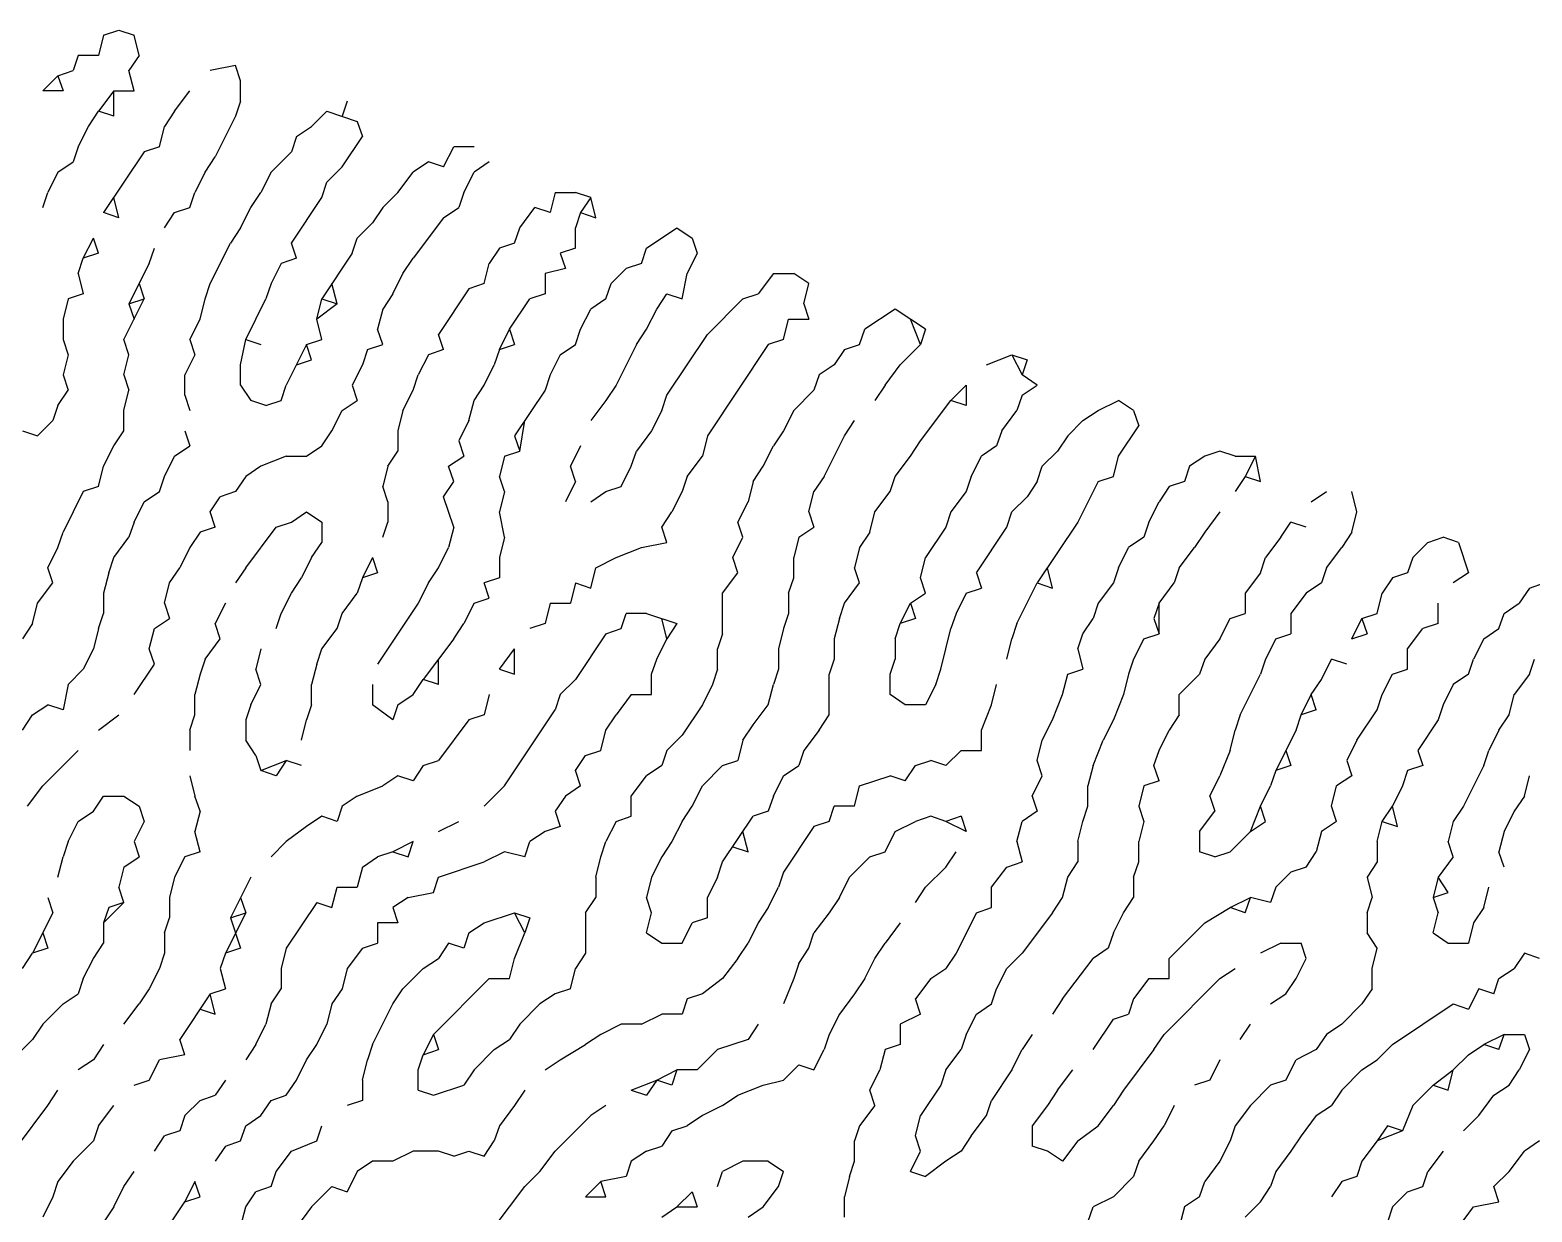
# Model space of a CAD drawing. Extents: x 15 to 2853, y 44 to 1438.
# Drawn here: x 1689.5 to 1985.5, y 1116 to 1349 of the extents above; entities that cross this region are included whole.
import ezdxf

# ---------------------------------------------------------------- set-up
doc = ezdxf.new("R2010")
doc.units = 0
doc.layers.add('SKETCH', color=1, linetype='CONTINUOUS')

msp = doc.modelspace()

# ---------------------------------------------------------------- linework, layer by layer
at = {"layer": 'SKETCH'}
for p, q in [((1704, 1348), (1703, 1344)), ((1704, 1348), (1707, 1349)), ((1707, 1349), (1710, 1348)), ((1711, 1344), (1710, 1348)), ((1699, 1344), (1698, 1341)), ((1703, 1344), (1699, 1344)), ((1711, 1344), (1709, 1341)), ((1695, 1340), (1698, 1341)), ((1710, 1337), (1709, 1341)), ((1730, 1342), (1725, 1341)), ((1731, 1339), (1730, 1342)), ((1692, 1337), (1695, 1340)), ((1695, 1340), (1696, 1337)), ((1731, 1335), (1731, 1339)), ((1696, 1337), (1692, 1337)), ((1706, 1337), (1703, 1333)), ((1706, 1332), (1706, 1337)), ((1706, 1337), (1710, 1337)), ((1718, 1333), (1721, 1337)), ((1731, 1335), (1730, 1332)), ((1752, 1335), (1751, 1332)), ((1701, 1330), (1703, 1333)), ((1706, 1332), (1703, 1333)), ((1718, 1333), (1716, 1330)), ((1730, 1332), (1726, 1324)), ((1748, 1333), (1745, 1330)), ((1748, 1333), (1754, 1331)), ((1699, 1326), (1701, 1330)), ((1715, 1326), (1716, 1330)), ((1742, 1328), (1745, 1330)), ((1754, 1331), (1755, 1328)), ((1742, 1328), (1741, 1325)), ((1751, 1322), (1755, 1328)), ((1699, 1326), (1698, 1323)), ((1712, 1325), (1704, 1313)), ((1715, 1326), (1712, 1325)), ((1724, 1321), (1726, 1324)), ((1741, 1325), (1737, 1321)), ((1771, 1322), (1773, 1326)), ((1777, 1326), (1773, 1326)), ((1695, 1321), (1693, 1317)), ((1695, 1321), (1698, 1323)), ((1724, 1321), (1722, 1317)), ((1737, 1321), (1735, 1317)), ((1751, 1322), (1748, 1319)), ((1762, 1317), (1765, 1321)), ((1768, 1323), (1765, 1321)), ((1771, 1322), (1768, 1323)), ((1775, 1317), (1777, 1321)), ((1780, 1323), (1777, 1321)), ((1747, 1316), (1748, 1319)), ((1692, 1314), (1693, 1317)), ((1707, 1312), (1706, 1316)), ((1721, 1314), (1722, 1317)), ((1733, 1314), (1735, 1317)), ((1741, 1307), (1747, 1316)), ((1762, 1317), (1759, 1314)), ((1775, 1317), (1774, 1314)), ((1793, 1317), (1792, 1313)), ((1793, 1317), (1797, 1317)), ((1800, 1316), (1797, 1317)), ((1800, 1316), (1798, 1313)), ((1801, 1312), (1800, 1316)), ((1707, 1312), (1704, 1313)), ((1716, 1310), (1718, 1313)), ((1718, 1313), (1721, 1314)), ((1731, 1310), (1733, 1314)), ((1759, 1314), (1757, 1311)), ((1771, 1312), (1765, 1304)), ((1771, 1312), (1774, 1314)), ((1786, 1310), (1789, 1314)), ((1792, 1313), (1789, 1314)), ((1798, 1313), (1797, 1310)), ((1798, 1313), (1801, 1312)), ((1731, 1310), (1729, 1307)), ((1757, 1311), (1754, 1308)), ((1785, 1307), (1786, 1310)), ((1797, 1306), (1797, 1310)), ((1811, 1306), (1817, 1310)), ((1817, 1310), (1820, 1308)), ((1700, 1304), (1702, 1308)), ((1703, 1305), (1702, 1308)), ((1713, 1303), (1714, 1306)), ((1725, 1299), (1729, 1307)), ((1742, 1304), (1741, 1307)), ((1753, 1305), (1754, 1308)), ((1782, 1306), (1780, 1303)), ((1785, 1307), (1782, 1306)), ((1797, 1306), (1794, 1305)), ((1810, 1303), (1811, 1306)), ((1820, 1308), (1821, 1305)), ((1699, 1301), (1700, 1304)), ((1703, 1305), (1700, 1304)), ((1713, 1303), (1709, 1295)), ((1739, 1303), (1737, 1299)), ((1742, 1304), (1739, 1303)), ((1753, 1305), (1747, 1296)), ((1763, 1301), (1765, 1304)), ((1779, 1299), (1780, 1303)), ((1794, 1305), (1795, 1302)), ((1810, 1303), (1807, 1302)), ((1821, 1305), (1819, 1301)), ((1699, 1301), (1700, 1297)), ((1761, 1297), (1763, 1301)), ((1795, 1302), (1791, 1301)), ((1791, 1301), (1791, 1297)), ((1804, 1299), (1807, 1302)), ((1818, 1296), (1819, 1301)), ((1836, 1301), (1833, 1297)), ((1836, 1301), (1840, 1301)), ((1843, 1299), (1840, 1301)), ((1700, 1297), (1697, 1296)), ((1711, 1299), (1712, 1296)), ((1724, 1296), (1725, 1299)), ((1737, 1299), (1736, 1296)), ((1750, 1295), (1749, 1299)), ((1761, 1297), (1759, 1294)), ((1776, 1298), (1770, 1289)), ((1779, 1299), (1776, 1298)), ((1791, 1297), (1788, 1296)), ((1803, 1296), (1804, 1299)), ((1813, 1294), (1815, 1297)), ((1815, 1297), (1818, 1296)), ((1830, 1296), (1833, 1297)), ((1842, 1295), (1843, 1299)), ((1697, 1296), (1696, 1292)), ((1708, 1288), (1712, 1296)), ((1709, 1295), (1712, 1296)), ((1709, 1295), (1710, 1292)), ((1723, 1292), (1724, 1296)), ((1732, 1288), (1736, 1296)), ((1746, 1292), (1747, 1296)), ((1750, 1295), (1746, 1292)), ((1747, 1296), (1750, 1295)), ((1759, 1294), (1758, 1290)), ((1784, 1290), (1788, 1296)), ((1798, 1290), (1800, 1294)), ((1803, 1296), (1800, 1294)), ((1811, 1290), (1813, 1294)), ((1830, 1296), (1823, 1289)), ((1842, 1295), (1843, 1292)), ((1860, 1294), (1854, 1290)), ((1866, 1290), (1860, 1294)), ((1696, 1292), (1696, 1288)), ((1721, 1288), (1723, 1292)), ((1747, 1288), (1746, 1292)), ((1838, 1288), (1839, 1292)), ((1839, 1292), (1843, 1292)), ((1865, 1287), (1863, 1292)), ((1696, 1288), (1697, 1285)), ((1709, 1285), (1708, 1288)), ((1721, 1288), (1722, 1285)), ((1731, 1283), (1732, 1288)), ((1732, 1288), (1735, 1287)), ((1744, 1287), (1747, 1288)), ((1759, 1287), (1758, 1290)), ((1771, 1286), (1770, 1289)), ((1782, 1286), (1784, 1290)), ((1784, 1290), (1785, 1287)), ((1797, 1287), (1798, 1290)), ((1809, 1287), (1811, 1290)), ((1815, 1277), (1823, 1289)), ((1838, 1288), (1835, 1287)), ((1853, 1287), (1854, 1290)), ((1866, 1290), (1865, 1287)), ((1697, 1285), (1696, 1281)), ((1708, 1281), (1709, 1285)), ((1722, 1285), (1720, 1281)), ((1744, 1287), (1740, 1279)), ((1745, 1284), (1744, 1287)), ((1756, 1286), (1755, 1283)), ((1756, 1286), (1759, 1287)), ((1768, 1285), (1766, 1281)), ((1771, 1286), (1768, 1285)), ((1782, 1286), (1781, 1283)), ((1782, 1286), (1785, 1287)), ((1794, 1285), (1792, 1281)), ((1794, 1285), (1797, 1287)), ((1809, 1287), (1805, 1279)), ((1835, 1287), (1823, 1269)), ((1850, 1286), (1848, 1283)), ((1850, 1286), (1853, 1287)), ((1861, 1283), (1865, 1287)), ((1878, 1283), (1883, 1285)), ((1883, 1285), (1886, 1284)), ((1883, 1285), (1885, 1281)), ((1731, 1279), (1731, 1283)), ((1742, 1283), (1745, 1284)), ((1755, 1283), (1753, 1279)), ((1779, 1279), (1781, 1283)), ((1848, 1283), (1845, 1281)), ((1858, 1279), (1861, 1283)), ((1886, 1284), (1885, 1281)), ((1696, 1281), (1697, 1278)), ((1708, 1281), (1709, 1278)), ((1720, 1277), (1720, 1281)), ((1731, 1279), (1733, 1276)), ((1739, 1276), (1740, 1279)), ((1753, 1279), (1754, 1276)), ((1765, 1278), (1766, 1281)), ((1777, 1276), (1779, 1279)), ((1792, 1281), (1791, 1278)), ((1805, 1279), (1803, 1276)), ((1845, 1281), (1844, 1278)), ((1858, 1279), (1856, 1276)), ((1871, 1276), (1874, 1279)), ((1874, 1279), (1874, 1275)), ((1888, 1279), (1885, 1281)), ((1885, 1277), (1888, 1279)), ((1695, 1275), (1697, 1278)), ((1708, 1274), (1709, 1278)), ((1720, 1277), (1721, 1274)), ((1736, 1275), (1733, 1276)), ((1736, 1275), (1739, 1276)), ((1751, 1274), (1754, 1276)), ((1763, 1274), (1765, 1278)), ((1776, 1272), (1777, 1276)), ((1791, 1278), (1785, 1269)), ((1803, 1276), (1800, 1272)), ((1814, 1274), (1815, 1277)), ((1844, 1278), (1840, 1274)), ((1865, 1268), (1871, 1276)), ((1874, 1275), (1871, 1276)), ((1885, 1277), (1884, 1274)), ((1900, 1274), (1904, 1276)), ((1907, 1274), (1904, 1276)), ((1695, 1275), (1694, 1272)), ((1708, 1270), (1708, 1274)), ((1749, 1270), (1751, 1274)), ((1763, 1274), (1762, 1270)), ((1814, 1274), (1812, 1270)), ((1840, 1274), (1838, 1270)), ((1881, 1270), (1884, 1274)), ((1897, 1272), (1900, 1274)), ((1907, 1274), (1908, 1271)), ((1688, 1270), (1691, 1269)), ((1691, 1269), (1694, 1272)), ((1706, 1267), (1708, 1270)), ((1720, 1270), (1721, 1267)), ((1747, 1267), (1749, 1270)), ((1762, 1270), (1762, 1266)), ((1776, 1272), (1774, 1268)), ((1786, 1266), (1787, 1272)), ((1812, 1270), (1809, 1266)), ((1838, 1270), (1836, 1267)), ((1850, 1269), (1852, 1272)), ((1881, 1270), (1880, 1267)), ((1894, 1269), (1897, 1272)), ((1904, 1265), (1908, 1271)), ((1704, 1263), (1706, 1267)), ((1718, 1265), (1721, 1267)), ((1744, 1265), (1747, 1267)), ((1774, 1268), (1775, 1265)), ((1785, 1269), (1786, 1266)), ((1798, 1267), (1796, 1263)), ((1823, 1269), (1822, 1265)), ((1834, 1263), (1836, 1267)), ((1846, 1261), (1850, 1269)), ((1863, 1265), (1865, 1268)), ((1880, 1267), (1877, 1265)), ((1894, 1269), (1892, 1266)), ((1716, 1261), (1718, 1265)), ((1740, 1265), (1735, 1263)), ((1740, 1265), (1744, 1265)), ((1760, 1263), (1762, 1266)), ((1772, 1263), (1775, 1265)), ((1783, 1265), (1782, 1261)), ((1783, 1265), (1786, 1266)), ((1808, 1263), (1809, 1266)), ((1819, 1261), (1822, 1265)), ((1860, 1261), (1863, 1265)), ((1875, 1261), (1877, 1265)), ((1892, 1266), (1889, 1263)), ((1903, 1261), (1904, 1265)), ((1921, 1265), (1918, 1263)), ((1924, 1266), (1921, 1265)), ((1927, 1265), (1924, 1266)), ((1927, 1265), (1931, 1265)), ((1931, 1265), (1929, 1261)), ((1932, 1260), (1931, 1265)), ((1703, 1259), (1704, 1263)), ((1715, 1258), (1716, 1261)), ((1732, 1261), (1730, 1258)), ((1735, 1263), (1732, 1261)), ((1760, 1263), (1759, 1259)), ((1773, 1260), (1772, 1263)), ((1783, 1258), (1782, 1261)), ((1797, 1260), (1796, 1263)), ((1806, 1259), (1808, 1263)), ((1819, 1261), (1818, 1258)), ((1832, 1260), (1834, 1263)), ((1846, 1261), (1844, 1258)), ((1859, 1258), (1860, 1261)), ((1875, 1261), (1874, 1258)), ((1888, 1260), (1889, 1263)), ((1900, 1260), (1903, 1261)), ((1918, 1263), (1917, 1260)), ((1929, 1261), (1927, 1258)), ((1929, 1261), (1932, 1260)), ((1700, 1258), (1696, 1250)), ((1703, 1259), (1700, 1258)), ((1712, 1256), (1715, 1258)), ((1730, 1258), (1727, 1257)), ((1760, 1256), (1759, 1259)), ((1771, 1257), (1773, 1260)), ((1783, 1258), (1782, 1254)), ((1797, 1260), (1795, 1256)), ((1800, 1256), (1803, 1258)), ((1803, 1258), (1806, 1259)), ((1818, 1258), (1816, 1254)), ((1832, 1260), (1831, 1256)), ((1843, 1254), (1844, 1258)), ((1856, 1254), (1859, 1258)), ((1874, 1258), (1871, 1254)), ((1888, 1260), (1886, 1257)), ((1900, 1260), (1896, 1252)), ((1914, 1259), (1912, 1256)), ((1917, 1260), (1914, 1259)), ((1942, 1256), (1945, 1258)), ((1951, 1254), (1950, 1258)), ((1710, 1252), (1712, 1256)), ((1725, 1254), (1727, 1257)), ((1760, 1256), (1760, 1252)), ((1773, 1251), (1771, 1257)), ((1829, 1252), (1831, 1256)), ((1883, 1254), (1886, 1257)), ((1910, 1252), (1912, 1256)), ((1726, 1251), (1725, 1254)), ((1741, 1252), (1744, 1254)), ((1744, 1254), (1747, 1252)), ((1783, 1249), (1782, 1254)), ((1814, 1251), (1816, 1254)), ((1843, 1254), (1844, 1251)), ((1855, 1250), (1856, 1254)), ((1871, 1254), (1870, 1251)), ((1882, 1251), (1883, 1254)), ((1924, 1254), (1921, 1250)), ((1950, 1250), (1951, 1254)), ((1695, 1247), (1696, 1250)), ((1710, 1252), (1709, 1249)), ((1723, 1250), (1721, 1247)), ((1726, 1251), (1723, 1250)), ((1732, 1243), (1738, 1251)), ((1738, 1251), (1741, 1252)), ((1747, 1252), (1747, 1248)), ((1759, 1249), (1760, 1252)), ((1773, 1251), (1772, 1247)), ((1815, 1248), (1814, 1251)), ((1830, 1249), (1829, 1252)), ((1841, 1249), (1844, 1251)), ((1855, 1250), (1853, 1247)), ((1870, 1251), (1866, 1245)), ((1876, 1242), (1882, 1251)), ((1896, 1252), (1888, 1240)), ((1910, 1252), (1909, 1249)), ((1921, 1250), (1919, 1247)), ((1936, 1249), (1938, 1252)), ((1941, 1251), (1938, 1252)), ((1950, 1250), (1948, 1247)), ((1693, 1243), (1695, 1247)), ((1706, 1245), (1709, 1249)), ((1721, 1247), (1719, 1243)), ((1745, 1245), (1747, 1248)), ((1770, 1243), (1772, 1247)), ((1783, 1249), (1782, 1245)), ((1805, 1245), (1810, 1247)), ((1810, 1247), (1815, 1248)), ((1828, 1245), (1830, 1249)), ((1841, 1249), (1840, 1245)), ((1853, 1247), (1852, 1243)), ((1904, 1243), (1906, 1247)), ((1909, 1249), (1906, 1247)), ((1916, 1243), (1919, 1247)), ((1936, 1249), (1933, 1245)), ((1945, 1243), (1948, 1247)), ((1962, 1245), (1965, 1248)), ((1965, 1248), (1968, 1249)), ((1971, 1248), (1968, 1249)), ((1971, 1248), (1973, 1242)), ((1705, 1242), (1706, 1245)), ((1745, 1245), (1743, 1241)), ((1757, 1245), (1755, 1241)), ((1757, 1245), (1758, 1242)), ((1782, 1245), (1782, 1241)), ((1801, 1243), (1805, 1245)), ((1829, 1242), (1828, 1245)), ((1840, 1241), (1840, 1245)), ((1865, 1241), (1866, 1245)), ((1932, 1242), (1933, 1245)), ((1962, 1245), (1961, 1242)), ((1694, 1240), (1693, 1243)), ((1705, 1242), (1704, 1238)), ((1717, 1240), (1719, 1243)), ((1732, 1243), (1730, 1240)), ((1741, 1238), (1743, 1241)), ((1755, 1241), (1754, 1238)), ((1758, 1242), (1755, 1241)), ((1768, 1240), (1770, 1243)), ((1782, 1241), (1779, 1240)), ((1800, 1239), (1801, 1243)), ((1826, 1238), (1829, 1242)), ((1839, 1238), (1840, 1241)), ((1853, 1240), (1852, 1243)), ((1866, 1238), (1865, 1241)), ((1876, 1242), (1877, 1239)), ((1891, 1239), (1890, 1243)), ((1904, 1243), (1903, 1240)), ((1916, 1243), (1915, 1240)), ((1932, 1242), (1929, 1238)), ((1945, 1243), (1944, 1240)), ((1958, 1241), (1956, 1238)), ((1961, 1242), (1958, 1241)), ((1973, 1242), (1970, 1240)), ((1691, 1236), (1694, 1240)), ((1704, 1238), (1704, 1234)), ((1716, 1236), (1717, 1240)), ((1739, 1234), (1741, 1238)), ((1751, 1234), (1754, 1238)), ((1768, 1240), (1766, 1236)), ((1780, 1237), (1779, 1240)), ((1797, 1240), (1796, 1236)), ((1797, 1240), (1800, 1239)), ((1826, 1230), (1826, 1238)), ((1839, 1238), (1839, 1234)), ((1850, 1236), (1853, 1240)), ((1863, 1236), (1866, 1238)), ((1874, 1238), (1872, 1234)), ((1874, 1238), (1877, 1239)), ((1884, 1232), (1888, 1240)), ((1888, 1240), (1891, 1239)), ((1903, 1240), (1900, 1236)), ((1912, 1236), (1915, 1240)), ((1929, 1238), (1929, 1234)), ((1941, 1238), (1938, 1234)), ((1944, 1240), (1941, 1238)), ((1955, 1234), (1956, 1238)), ((1985, 1239), (1983, 1236)), ((1985, 1239), (1988, 1240)), ((1690, 1232), (1691, 1236)), ((1716, 1236), (1717, 1233)), ((1728, 1236), (1726, 1232)), ((1766, 1236), (1758, 1224)), ((1777, 1236), (1775, 1232)), ((1777, 1236), (1780, 1237)), ((1792, 1236), (1791, 1232)), ((1792, 1236), (1796, 1236)), ((1849, 1233), (1850, 1236)), ((1861, 1232), (1863, 1236)), ((1863, 1236), (1864, 1233)), ((1900, 1236), (1899, 1233)), ((1912, 1236), (1911, 1233)), ((1912, 1230), (1912, 1236)), ((1967, 1232), (1967, 1236)), ((1980, 1234), (1983, 1236)), ((1690, 1232), (1688, 1229)), ((1703, 1231), (1704, 1234)), ((1714, 1231), (1717, 1233)), ((1727, 1229), (1726, 1232)), ((1738, 1231), (1739, 1234)), ((1750, 1231), (1751, 1234)), ((1773, 1229), (1775, 1232)), ((1791, 1232), (1788, 1231)), ((1806, 1231), (1807, 1234)), ((1811, 1234), (1807, 1234)), ((1811, 1234), (1817, 1232)), ((1815, 1229), (1814, 1233)), ((1817, 1232), (1815, 1229)), ((1839, 1234), (1838, 1231)), ((1849, 1233), (1848, 1229)), ((1860, 1229), (1861, 1232)), ((1864, 1233), (1861, 1232)), ((1872, 1234), (1871, 1231)), ((1884, 1232), (1883, 1229)), ((1897, 1230), (1899, 1233)), ((1911, 1233), (1912, 1230)), ((1924, 1229), (1926, 1233)), ((1926, 1233), (1929, 1234)), ((1938, 1234), (1938, 1230)), ((1950, 1229), (1952, 1233)), ((1952, 1233), (1955, 1234)), ((1952, 1233), (1953, 1230)), ((1967, 1232), (1964, 1231)), ((1979, 1231), (1980, 1234)), ((1703, 1231), (1702, 1227)), ((1713, 1227), (1714, 1231)), ((1724, 1225), (1727, 1229)), ((1747, 1227), (1750, 1231)), ((1773, 1229), (1767, 1221)), ((1803, 1230), (1797, 1221)), ((1803, 1230), (1806, 1231)), ((1813, 1225), (1815, 1229)), ((1826, 1230), (1825, 1227)), ((1838, 1231), (1837, 1227)), ((1848, 1229), (1848, 1225)), ((1860, 1229), (1860, 1225)), ((1869, 1223), (1871, 1231)), ((1882, 1225), (1883, 1229)), ((1896, 1227), (1897, 1230)), ((1909, 1229), (1907, 1225)), ((1909, 1229), (1912, 1230)), ((1924, 1229), (1921, 1225)), ((1935, 1229), (1933, 1225)), ((1935, 1229), (1938, 1230)), ((1950, 1229), (1953, 1230)), ((1961, 1227), (1964, 1231)), ((1976, 1229), (1974, 1225)), ((1976, 1229), (1979, 1231)), ((1702, 1227), (1700, 1223)), ((1714, 1224), (1713, 1227)), ((1735, 1227), (1734, 1223)), ((1746, 1224), (1747, 1227)), ((1782, 1223), (1785, 1227)), ((1785, 1222), (1785, 1227)), ((1825, 1223), (1825, 1227)), ((1837, 1227), (1837, 1223)), ((1896, 1227), (1897, 1223)), ((1961, 1223), (1961, 1227)), ((1697, 1220), (1700, 1223)), ((1710, 1218), (1714, 1224)), ((1724, 1225), (1723, 1222)), ((1735, 1220), (1734, 1223)), ((1746, 1224), (1745, 1220)), ((1770, 1220), (1770, 1225)), ((1782, 1223), (1785, 1222)), ((1812, 1222), (1813, 1225)), ((1825, 1223), (1824, 1220)), ((1837, 1223), (1836, 1220)), ((1848, 1225), (1847, 1222)), ((1859, 1222), (1860, 1225)), ((1868, 1220), (1869, 1223)), ((1894, 1222), (1897, 1223)), ((1907, 1225), (1906, 1222)), ((1921, 1225), (1920, 1222)), ((1933, 1225), (1932, 1222)), ((1944, 1221), (1946, 1225)), ((1949, 1224), (1946, 1225)), ((1958, 1222), (1961, 1223)), ((1973, 1222), (1974, 1225)), ((1985, 1222), (1986, 1225)), ((1697, 1220), (1696, 1215)), ((1723, 1222), (1722, 1218)), ((1733, 1216), (1735, 1220)), ((1745, 1216), (1745, 1220)), ((1757, 1220), (1757, 1216)), ((1765, 1218), (1767, 1221)), ((1770, 1220), (1767, 1221)), ((1794, 1218), (1797, 1221)), ((1812, 1218), (1812, 1222)), ((1824, 1220), (1822, 1216)), ((1835, 1216), (1836, 1220)), ((1847, 1214), (1847, 1222)), ((1859, 1218), (1859, 1222)), ((1868, 1220), (1866, 1216)), ((1879, 1216), (1880, 1220)), ((1893, 1218), (1894, 1222)), ((1906, 1222), (1905, 1218)), ((1920, 1222), (1916, 1218)), ((1928, 1214), (1932, 1222)), ((1942, 1218), (1944, 1221)), ((1956, 1218), (1958, 1222)), ((1970, 1220), (1968, 1216)), ((1973, 1222), (1970, 1220)), ((1985, 1222), (1982, 1218)), ((1722, 1214), (1722, 1218)), ((1762, 1216), (1765, 1218)), ((1780, 1218), (1779, 1214)), ((1794, 1218), (1793, 1215)), ((1808, 1218), (1805, 1214)), ((1808, 1218), (1812, 1218)), ((1862, 1216), (1859, 1218)), ((1891, 1213), (1893, 1218)), ((1905, 1218), (1903, 1213)), ((1916, 1214), (1916, 1218)), ((1940, 1214), (1942, 1218)), ((1943, 1215), (1942, 1218)), ((1955, 1215), (1956, 1218)), ((1981, 1214), (1982, 1218)), ((1688, 1211), (1690, 1214)), ((1690, 1214), (1693, 1216)), ((1696, 1215), (1693, 1216)), ((1703, 1211), (1707, 1214)), ((1721, 1211), (1722, 1214)), ((1733, 1216), (1732, 1213)), ((1745, 1216), (1744, 1213)), ((1761, 1213), (1757, 1216)), ((1762, 1216), (1761, 1213)), ((1779, 1214), (1776, 1213)), ((1783, 1200), (1793, 1215)), ((1803, 1211), (1805, 1214)), ((1822, 1216), (1818, 1210)), ((1832, 1212), (1835, 1216)), ((1845, 1211), (1847, 1214)), ((1866, 1216), (1862, 1216)), ((1877, 1211), (1879, 1216)), ((1916, 1214), (1914, 1211)), ((1928, 1214), (1927, 1211)), ((1939, 1211), (1940, 1214)), ((1943, 1215), (1940, 1214)), ((1951, 1209), (1955, 1215)), ((1968, 1216), (1967, 1213)), ((1979, 1211), (1981, 1214)), ((1721, 1211), (1721, 1207)), ((1732, 1213), (1732, 1209)), ((1743, 1209), (1744, 1213)), ((1776, 1213), (1770, 1205)), ((1802, 1207), (1803, 1211)), ((1830, 1209), (1832, 1212)), ((1845, 1211), (1842, 1207)), ((1877, 1207), (1877, 1211)), ((1889, 1209), (1891, 1213)), ((1903, 1213), (1901, 1209)), ((1912, 1207), (1914, 1211)), ((1926, 1207), (1927, 1211)), ((1939, 1211), (1935, 1203)), ((1967, 1213), (1963, 1207)), ((1979, 1211), (1977, 1207)), ((1734, 1206), (1732, 1209)), ((1818, 1210), (1815, 1207)), ((1830, 1209), (1829, 1205)), ((1888, 1205), (1889, 1209)), ((1899, 1204), (1901, 1209)), ((1951, 1209), (1949, 1205)), ((1699, 1207), (1692, 1200)), ((1734, 1206), (1735, 1203)), ((1735, 1203), (1740, 1205)), ((1740, 1205), (1738, 1202)), ((1743, 1204), (1740, 1205)), ((1767, 1204), (1770, 1205)), ((1797, 1203), (1799, 1206)), ((1799, 1206), (1802, 1207)), ((1815, 1207), (1814, 1204)), ((1826, 1204), (1829, 1205)), ((1842, 1207), (1841, 1204)), ((1864, 1204), (1867, 1205)), ((1870, 1204), (1867, 1205)), ((1873, 1207), (1870, 1204)), ((1873, 1207), (1877, 1207)), ((1889, 1202), (1888, 1205)), ((1911, 1204), (1912, 1207)), ((1926, 1207), (1924, 1202)), ((1937, 1207), (1938, 1204)), ((1949, 1205), (1950, 1202)), ((1963, 1207), (1964, 1204)), ((1976, 1204), (1977, 1207)), ((1721, 1202), (1722, 1198)), ((1738, 1202), (1735, 1203)), ((1762, 1202), (1759, 1200)), ((1765, 1201), (1762, 1202)), ((1767, 1204), (1765, 1201)), ((1798, 1200), (1797, 1203)), ((1808, 1198), (1811, 1202)), ((1814, 1204), (1811, 1202)), ((1822, 1200), (1826, 1204)), ((1836, 1198), (1838, 1202)), ((1838, 1202), (1841, 1204)), ((1853, 1200), (1859, 1202)), ((1862, 1201), (1859, 1202)), ((1862, 1201), (1864, 1204)), ((1887, 1198), (1889, 1202)), ((1899, 1204), (1898, 1200)), ((1912, 1201), (1911, 1204)), ((1922, 1198), (1924, 1202)), ((1935, 1203), (1934, 1200)), ((1938, 1204), (1935, 1203)), ((1950, 1202), (1947, 1200)), ((1961, 1203), (1960, 1200)), ((1964, 1204), (1961, 1203)), ((1976, 1204), (1972, 1196)), ((1984, 1198), (1985, 1202)), ((1689, 1196), (1692, 1200)), ((1754, 1198), (1759, 1200)), ((1779, 1196), (1783, 1200)), ((1798, 1200), (1795, 1198)), ((1820, 1196), (1822, 1200)), ((1852, 1196), (1853, 1200)), ((1898, 1196), (1898, 1200)), ((1909, 1200), (1908, 1196)), ((1912, 1201), (1909, 1200)), ((1932, 1196), (1934, 1200)), ((1946, 1196), (1947, 1200)), ((1960, 1200), (1958, 1196)), ((1702, 1195), (1704, 1198)), ((1704, 1198), (1708, 1198)), ((1708, 1198), (1711, 1196)), ((1711, 1196), (1712, 1193)), ((1723, 1195), (1722, 1198)), ((1751, 1196), (1750, 1193)), ((1754, 1198), (1751, 1196)), ((1795, 1198), (1793, 1195)), ((1808, 1194), (1808, 1198)), ((1818, 1193), (1820, 1196)), ((1836, 1198), (1835, 1195)), ((1847, 1193), (1848, 1196)), ((1852, 1196), (1848, 1196)), ((1887, 1198), (1888, 1195)), ((1897, 1193), (1898, 1196)), ((1908, 1196), (1909, 1193)), ((1922, 1198), (1923, 1195)), ((1930, 1191), (1932, 1196)), ((1933, 1193), (1932, 1196)), ((1947, 1193), (1946, 1196)), ((1956, 1193), (1958, 1196)), ((1959, 1192), (1958, 1196)), ((1972, 1196), (1970, 1193)), ((1984, 1198), (1982, 1195)), ((1697, 1189), (1699, 1193)), ((1699, 1193), (1702, 1195)), ((1712, 1193), (1710, 1189)), ((1723, 1195), (1722, 1191)), ((1747, 1194), (1744, 1192)), ((1750, 1193), (1747, 1194)), ((1770, 1191), (1774, 1193)), ((1793, 1195), (1794, 1192)), ((1805, 1193), (1803, 1189)), ((1805, 1193), (1808, 1194)), ((1818, 1193), (1816, 1189)), ((1826, 1185), (1832, 1194)), ((1835, 1195), (1832, 1194)), ((1847, 1193), (1844, 1192)), ((1860, 1191), (1864, 1193)), ((1867, 1194), (1864, 1193)), ((1870, 1193), (1867, 1194)), ((1873, 1194), (1870, 1193)), ((1874, 1191), (1870, 1193)), ((1873, 1194), (1874, 1191)), ((1884, 1189), (1885, 1193)), ((1888, 1195), (1885, 1193)), ((1896, 1189), (1897, 1193)), ((1909, 1193), (1908, 1189)), ((1920, 1191), (1923, 1195)), ((1930, 1191), (1933, 1193)), ((1947, 1193), (1944, 1191)), ((1955, 1189), (1956, 1193)), ((1956, 1193), (1959, 1192)), ((1970, 1193), (1969, 1189)), ((1982, 1195), (1980, 1191)), ((1723, 1187), (1722, 1191)), ((1744, 1192), (1740, 1189)), ((1791, 1191), (1788, 1189)), ((1794, 1192), (1791, 1191)), ((1831, 1187), (1830, 1191)), ((1844, 1192), (1838, 1183)), ((1858, 1187), (1860, 1191)), ((1920, 1191), (1920, 1187)), ((1926, 1187), (1930, 1191)), ((1944, 1191), (1943, 1187)), ((1980, 1191), (1979, 1187)), ((1697, 1189), (1696, 1186)), ((1710, 1189), (1711, 1186)), ((1723, 1187), (1720, 1186)), ((1737, 1186), (1740, 1189)), ((1761, 1187), (1758, 1186)), ((1765, 1189), (1761, 1187)), ((1761, 1187), (1764, 1186)), ((1764, 1186), (1765, 1189)), ((1783, 1187), (1779, 1185)), ((1787, 1186), (1783, 1187)), ((1787, 1186), (1788, 1189)), ((1802, 1186), (1803, 1189)), ((1816, 1189), (1814, 1186)), ((1828, 1188), (1831, 1187)), ((1855, 1186), (1858, 1187)), ((1870, 1184), (1872, 1187)), ((1884, 1189), (1885, 1185)), ((1896, 1189), (1896, 1185)), ((1908, 1185), (1908, 1189)), ((1923, 1186), (1920, 1187)), ((1923, 1186), (1926, 1187)), ((1941, 1184), (1943, 1187)), ((1955, 1189), (1955, 1185)), ((1970, 1186), (1969, 1189)), ((1980, 1184), (1979, 1187)), ((1695, 1182), (1696, 1186)), ((1708, 1184), (1707, 1180)), ((1708, 1184), (1711, 1186)), ((1720, 1186), (1718, 1182)), ((1755, 1184), (1754, 1180)), ((1755, 1184), (1758, 1186)), ((1770, 1182), (1779, 1185)), ((1801, 1182), (1802, 1186)), ((1814, 1186), (1812, 1182)), ((1825, 1182), (1826, 1185)), ((1855, 1186), (1851, 1182)), ((1870, 1184), (1866, 1180)), ((1879, 1180), (1882, 1184)), ((1882, 1184), (1885, 1185)), ((1894, 1182), (1896, 1185)), ((1907, 1182), (1908, 1185)), ((1941, 1184), (1938, 1183)), ((1955, 1185), (1953, 1182)), ((1970, 1186), (1967, 1182)), ((1718, 1182), (1717, 1178)), ((1733, 1182), (1729, 1174)), ((1769, 1179), (1770, 1182)), ((1801, 1182), (1801, 1178)), ((1812, 1182), (1811, 1178)), ((1825, 1182), (1823, 1178)), ((1838, 1183), (1837, 1180)), ((1849, 1178), (1851, 1182)), ((1893, 1178), (1894, 1182)), ((1907, 1182), (1907, 1178)), ((1938, 1183), (1935, 1180)), ((1953, 1182), (1954, 1178)), ((1967, 1182), (1966, 1178)), ((1969, 1179), (1967, 1182)), ((1708, 1177), (1707, 1180)), ((1749, 1176), (1750, 1180)), ((1750, 1180), (1754, 1180)), ((1764, 1178), (1769, 1179)), ((1835, 1176), (1837, 1180)), ((1864, 1177), (1866, 1180)), ((1879, 1176), (1879, 1180)), ((1935, 1180), (1934, 1177)), ((1966, 1178), (1969, 1179)), ((1976, 1176), (1977, 1180)), ((1693, 1178), (1694, 1175)), ((1708, 1177), (1704, 1173)), ((1705, 1176), (1704, 1173)), ((1708, 1177), (1705, 1176)), ((1717, 1178), (1717, 1174)), ((1731, 1178), (1732, 1175)), ((1746, 1177), (1740, 1168)), ((1746, 1177), (1749, 1176)), ((1764, 1178), (1761, 1176)), ((1761, 1176), (1762, 1173)), ((1799, 1175), (1801, 1178)), ((1812, 1175), (1811, 1178)), ((1823, 1174), (1823, 1178)), ((1835, 1176), (1833, 1173)), ((1849, 1178), (1847, 1175)), ((1876, 1175), (1879, 1176)), ((1891, 1175), (1893, 1178)), ((1905, 1175), (1907, 1178)), ((1921, 1173), (1926, 1176)), ((1926, 1176), (1930, 1178)), ((1929, 1175), (1926, 1176)), ((1929, 1175), (1930, 1178)), ((1934, 1177), (1930, 1178)), ((1953, 1175), (1954, 1178)), ((1966, 1178), (1967, 1175)), ((1976, 1176), (1974, 1173)), ((1694, 1175), (1690, 1167)), ((1704, 1173), (1704, 1169)), ((1716, 1171), (1717, 1174)), ((1732, 1175), (1728, 1167)), ((1729, 1174), (1732, 1175)), ((1729, 1174), (1731, 1168)), ((1758, 1173), (1758, 1169)), ((1762, 1173), (1758, 1173)), ((1776, 1171), (1779, 1173)), ((1779, 1173), (1785, 1175)), ((1787, 1171), (1785, 1175)), ((1785, 1175), (1788, 1174)), ((1788, 1174), (1787, 1171)), ((1799, 1175), (1799, 1167)), ((1811, 1171), (1812, 1175)), ((1818, 1169), (1820, 1173)), ((1823, 1174), (1820, 1173)), ((1833, 1173), (1831, 1169)), ((1847, 1175), (1844, 1171)), ((1861, 1173), (1858, 1169)), ((1876, 1175), (1872, 1167)), ((1891, 1175), (1885, 1167)), ((1903, 1171), (1905, 1175)), ((1921, 1173), (1914, 1166)), ((1953, 1175), (1953, 1171)), ((1966, 1171), (1967, 1175)), ((1974, 1173), (1973, 1169)), ((1692, 1171), (1693, 1168)), ((1716, 1171), (1716, 1167)), ((1776, 1171), (1775, 1168)), ((1785, 1166), (1787, 1171)), ((1811, 1171), (1814, 1169)), ((1843, 1168), (1844, 1171)), ((1903, 1171), (1902, 1168)), ((1955, 1168), (1953, 1171)), ((1966, 1171), (1969, 1169)), ((1688, 1164), (1690, 1167)), ((1693, 1168), (1690, 1167)), ((1702, 1166), (1704, 1169)), ((1716, 1167), (1715, 1164)), ((1728, 1167), (1727, 1164)), ((1731, 1168), (1728, 1167)), ((1740, 1168), (1739, 1164)), ((1755, 1168), (1752, 1164)), ((1755, 1168), (1758, 1169)), ((1772, 1169), (1770, 1166)), ((1775, 1168), (1772, 1169)), ((1799, 1167), (1797, 1164)), ((1814, 1169), (1818, 1169)), ((1829, 1166), (1831, 1169)), ((1841, 1165), (1843, 1168)), ((1856, 1166), (1858, 1169)), ((1872, 1167), (1870, 1164)), ((1885, 1167), (1882, 1164)), ((1902, 1168), (1899, 1166)), ((1936, 1169), (1932, 1167)), ((1936, 1169), (1940, 1169)), ((1941, 1166), (1940, 1169)), ((1954, 1164), (1955, 1168)), ((1969, 1169), (1973, 1169)), ((1984, 1167), (1982, 1164)), ((1987, 1166), (1984, 1167)), ((1700, 1162), (1702, 1166)), ((1715, 1164), (1713, 1160)), ((1727, 1164), (1728, 1160)), ((1739, 1164), (1739, 1160)), ((1752, 1164), (1751, 1160)), ((1763, 1160), (1767, 1164)), ((1767, 1164), (1770, 1166)), ((1784, 1162), (1785, 1166)), ((1796, 1160), (1797, 1164)), ((1829, 1166), (1826, 1162)), ((1841, 1165), (1840, 1162)), ((1854, 1162), (1856, 1166)), ((1867, 1162), (1870, 1164)), ((1880, 1160), (1882, 1164)), ((1893, 1158), (1899, 1166)), ((1914, 1162), (1914, 1166)), ((1924, 1162), (1927, 1164)), ((1939, 1162), (1941, 1166)), ((1954, 1160), (1954, 1164)), ((1979, 1162), (1982, 1164)), ((1700, 1162), (1699, 1159)), ((1780, 1162), (1769, 1151)), ((1780, 1162), (1784, 1162)), ((1826, 1162), (1822, 1159)), ((1840, 1162), (1838, 1157)), ((1854, 1162), (1852, 1159)), ((1867, 1162), (1864, 1158)), ((1910, 1162), (1907, 1158)), ((1910, 1162), (1914, 1162)), ((1924, 1162), (1913, 1151)), ((1937, 1159), (1939, 1162)), ((1978, 1159), (1979, 1162)), ((1696, 1157), (1699, 1159)), ((1713, 1160), (1711, 1157)), ((1725, 1159), (1719, 1150)), ((1725, 1159), (1728, 1160)), ((1726, 1155), (1725, 1159)), ((1737, 1157), (1739, 1160)), ((1751, 1160), (1749, 1157)), ((1761, 1157), (1763, 1160)), ((1793, 1159), (1790, 1157)), ((1796, 1160), (1793, 1159)), ((1819, 1158), (1818, 1155)), ((1822, 1159), (1819, 1158)), ((1852, 1159), (1849, 1155)), ((1865, 1155), (1864, 1158)), ((1879, 1157), (1880, 1160)), ((1893, 1158), (1891, 1155)), ((1907, 1158), (1906, 1155)), ((1934, 1157), (1937, 1159)), ((1954, 1160), (1952, 1157)), ((1975, 1160), (1973, 1156)), ((1978, 1159), (1975, 1160)), ((1692, 1153), (1696, 1157)), ((1708, 1153), (1711, 1157)), ((1723, 1156), (1726, 1155)), ((1737, 1157), (1736, 1153)), ((1749, 1157), (1748, 1153)), ((1757, 1149), (1761, 1157)), ((1786, 1153), (1790, 1157)), ((1810, 1153), (1814, 1155)), ((1818, 1155), (1814, 1155)), ((1849, 1155), (1847, 1151)), ((1865, 1155), (1861, 1153)), ((1874, 1151), (1876, 1155)), ((1876, 1155), (1879, 1157)), ((1903, 1154), (1906, 1155)), ((1948, 1153), (1952, 1157)), ((1958, 1149), (1970, 1157)), ((1970, 1157), (1973, 1156)), ((1692, 1153), (1690, 1150)), ((1734, 1149), (1736, 1153)), ((1746, 1149), (1748, 1153)), ((1786, 1153), (1784, 1150)), ((1806, 1153), (1802, 1151)), ((1810, 1153), (1806, 1153)), ((1833, 1153), (1831, 1150)), ((1861, 1153), (1861, 1149)), ((1899, 1148), (1903, 1154)), ((1928, 1150), (1930, 1153)), ((1948, 1153), (1945, 1151)), ((1690, 1150), (1686, 1146)), ((1704, 1149), (1702, 1146)), ((1720, 1147), (1719, 1150)), ((1734, 1149), (1732, 1146)), ((1744, 1146), (1746, 1149)), ((1757, 1149), (1756, 1146)), ((1769, 1151), (1767, 1147)), ((1769, 1151), (1770, 1148)), ((1781, 1148), (1784, 1150)), ((1794, 1146), (1799, 1149)), ((1802, 1151), (1799, 1149)), ((1831, 1150), (1825, 1148)), ((1847, 1151), (1846, 1148)), ((1861, 1149), (1858, 1148)), ((1874, 1151), (1873, 1148)), ((1887, 1151), (1885, 1148)), ((1911, 1148), (1913, 1151)), ((1945, 1151), (1943, 1148)), ((1958, 1149), (1955, 1146)), ((1973, 1147), (1976, 1149)), ((1980, 1151), (1976, 1149)), ((1979, 1148), (1976, 1149)), ((1979, 1148), (1980, 1151)), ((1980, 1151), (1984, 1151)), ((1984, 1151), (1985, 1148)), ((1702, 1146), (1699, 1144)), ((1713, 1142), (1715, 1146)), ((1720, 1147), (1715, 1146)), ((1742, 1142), (1744, 1146)), ((1755, 1142), (1756, 1146)), ((1766, 1144), (1767, 1147)), ((1767, 1147), (1770, 1148)), ((1781, 1148), (1777, 1144)), ((1791, 1144), (1794, 1146)), ((1825, 1148), (1821, 1144)), ((1844, 1144), (1846, 1148)), ((1858, 1148), (1857, 1144)), ((1870, 1144), (1873, 1148)), ((1883, 1144), (1885, 1148)), ((1911, 1148), (1905, 1140)), ((1924, 1146), (1922, 1142)), ((1937, 1142), (1939, 1146)), ((1943, 1148), (1939, 1146)), ((1952, 1144), (1955, 1146)), ((1973, 1147), (1970, 1144)), ((1985, 1148), (1983, 1144)), ((1766, 1140), (1766, 1144)), ((1777, 1144), (1775, 1141)), ((1813, 1142), (1817, 1144)), ((1817, 1144), (1816, 1141)), ((1821, 1144), (1817, 1144)), ((1838, 1142), (1841, 1145)), ((1841, 1145), (1844, 1144)), ((1855, 1140), (1857, 1144)), ((1870, 1144), (1869, 1141)), ((1883, 1144), (1879, 1138)), ((1892, 1140), (1895, 1144)), ((1952, 1144), (1948, 1140)), ((1966, 1141), (1970, 1144)), ((1969, 1140), (1970, 1144)), ((1981, 1141), (1983, 1144)), ((1693, 1137), (1695, 1140)), ((1710, 1141), (1713, 1142)), ((1728, 1142), (1726, 1139)), ((1740, 1139), (1742, 1142)), ((1755, 1142), (1755, 1138)), ((1766, 1140), (1769, 1139)), ((1769, 1139), (1775, 1141)), ((1787, 1140), (1785, 1137)), ((1808, 1140), (1813, 1142)), ((1808, 1140), (1811, 1139)), ((1813, 1142), (1811, 1139)), ((1816, 1141), (1813, 1142)), ((1829, 1139), (1834, 1141)), ((1834, 1141), (1838, 1142)), ((1856, 1137), (1855, 1140)), ((1869, 1141), (1865, 1135)), ((1892, 1140), (1890, 1137)), ((1905, 1140), (1903, 1137)), ((1922, 1142), (1919, 1141)), ((1934, 1141), (1930, 1137)), ((1937, 1142), (1934, 1141)), ((1948, 1140), (1946, 1137)), ((1962, 1137), (1966, 1141)), ((1966, 1141), (1969, 1140)), ((1978, 1139), (1981, 1141)), ((1687, 1129), (1693, 1137)), ((1703, 1133), (1706, 1137)), ((1720, 1135), (1723, 1138)), ((1723, 1138), (1726, 1139)), ((1735, 1135), (1737, 1138)), ((1737, 1138), (1740, 1139)), ((1755, 1138), (1752, 1137)), ((1785, 1137), (1782, 1133)), ((1803, 1137), (1800, 1135)), ((1826, 1137), (1822, 1135)), ((1826, 1137), (1829, 1139)), ((1856, 1137), (1853, 1133)), ((1878, 1135), (1879, 1138)), ((1890, 1137), (1887, 1133)), ((1900, 1133), (1903, 1137)), ((1915, 1137), (1913, 1133)), ((1930, 1137), (1927, 1133)), ((1943, 1135), (1946, 1137)), ((1962, 1137), (1960, 1132)), ((1975, 1135), (1978, 1139)), ((1720, 1135), (1719, 1132)), ((1732, 1133), (1735, 1135)), ((1793, 1128), (1800, 1135)), ((1822, 1135), (1819, 1133)), ((1864, 1131), (1865, 1135)), ((1875, 1131), (1878, 1135)), ((1943, 1135), (1940, 1131)), ((1972, 1132), (1975, 1135)), ((1703, 1133), (1702, 1130)), ((1714, 1128), (1716, 1131)), ((1719, 1132), (1716, 1131)), ((1731, 1130), (1732, 1133)), ((1746, 1130), (1747, 1133)), ((1782, 1133), (1781, 1130)), ((1816, 1132), (1814, 1129)), ((1816, 1132), (1819, 1133)), ((1853, 1133), (1852, 1130)), ((1865, 1128), (1864, 1131)), ((1875, 1131), (1873, 1128)), ((1887, 1133), (1887, 1129)), ((1896, 1130), (1900, 1133)), ((1911, 1130), (1913, 1133)), ((1927, 1133), (1926, 1130)), ((1940, 1131), (1938, 1128)), ((1957, 1133), (1955, 1130)), ((1960, 1132), (1955, 1130)), ((1960, 1132), (1957, 1133)), ((1702, 1130), (1698, 1126)), ((1728, 1129), (1726, 1126)), ((1728, 1129), (1731, 1130)), ((1738, 1124), (1741, 1128)), ((1741, 1128), (1746, 1130)), ((1765, 1128), (1761, 1126)), ((1770, 1128), (1765, 1128)), ((1773, 1127), (1770, 1128)), ((1773, 1127), (1776, 1128)), ((1776, 1128), (1779, 1127)), ((1779, 1127), (1781, 1130)), ((1790, 1124), (1793, 1128)), ((1811, 1128), (1808, 1126)), ((1811, 1128), (1814, 1129)), ((1852, 1126), (1852, 1130)), ((1863, 1124), (1865, 1128)), ((1873, 1128), (1870, 1126)), ((1890, 1128), (1887, 1129)), ((1893, 1126), (1890, 1128)), ((1896, 1130), (1893, 1126)), ((1908, 1126), (1911, 1130)), ((1926, 1130), (1924, 1126)), ((1938, 1128), (1935, 1124)), ((1955, 1130), (1952, 1126)), ((1968, 1128), (1965, 1124)), ((1981, 1124), (1984, 1128)), ((1987, 1130), (1984, 1128)), ((1698, 1126), (1695, 1122)), ((1757, 1126), (1754, 1124)), ((1761, 1126), (1757, 1126)), ((1808, 1126), (1807, 1123)), ((1830, 1126), (1826, 1124)), ((1835, 1126), (1830, 1126)), ((1835, 1126), (1838, 1124)), ((1851, 1123), (1852, 1126)), ((1870, 1126), (1866, 1123)), ((1908, 1126), (1907, 1123)), ((1924, 1126), (1921, 1122)), ((1952, 1126), (1951, 1123)), ((1695, 1122), (1694, 1119)), ((1708, 1121), (1710, 1124)), ((1722, 1122), (1720, 1118)), ((1723, 1119), (1722, 1122)), ((1737, 1121), (1738, 1124)), ((1754, 1124), (1752, 1120)), ((1790, 1124), (1787, 1121)), ((1799, 1119), (1802, 1122)), ((1807, 1123), (1802, 1122)), ((1803, 1119), (1802, 1122)), ((1825, 1121), (1826, 1124)), ((1837, 1121), (1838, 1124)), ((1851, 1123), (1850, 1119)), ((1863, 1124), (1866, 1123)), ((1907, 1123), (1903, 1119)), ((1920, 1119), (1921, 1122)), ((1935, 1124), (1934, 1121)), ((1948, 1122), (1946, 1119)), ((1951, 1123), (1948, 1122)), ((1964, 1121), (1965, 1124)), ((1981, 1124), (1978, 1121)), ((1694, 1119), (1692, 1115)), ((1706, 1117), (1708, 1121)), ((1720, 1118), (1723, 1119)), ((1732, 1117), (1734, 1120)), ((1737, 1121), (1734, 1120)), ((1749, 1121), (1745, 1117)), ((1749, 1121), (1752, 1120)), ((1781, 1113), (1787, 1121)), ((1799, 1119), (1803, 1119)), ((1820, 1120), (1817, 1117)), ((1820, 1120), (1821, 1117)), ((1834, 1117), (1837, 1121)), ((1850, 1115), (1850, 1119)), ((1903, 1119), (1899, 1117)), ((1920, 1119), (1917, 1117)), ((1932, 1118), (1934, 1121)), ((1961, 1120), (1958, 1117)), ((1961, 1120), (1964, 1121)), ((1979, 1118), (1978, 1121)), ((1706, 1117), (1702, 1111)), ((1712, 1106), (1720, 1118)), ((1731, 1113), (1732, 1117)), ((1745, 1117), (1742, 1113)), ((1814, 1115), (1817, 1117)), ((1817, 1117), (1821, 1117)), ((1831, 1115), (1834, 1117)), ((1898, 1114), (1899, 1117)), ((1917, 1117), (1916, 1113)), ((1929, 1115), (1932, 1118)), ((1958, 1117), (1957, 1114)), ((1971, 1113), (1974, 1117)), ((1974, 1117), (1979, 1118))]:
    msp.add_line(p, q, dxfattribs=at)

doc.saveas('drawing.dxf')
